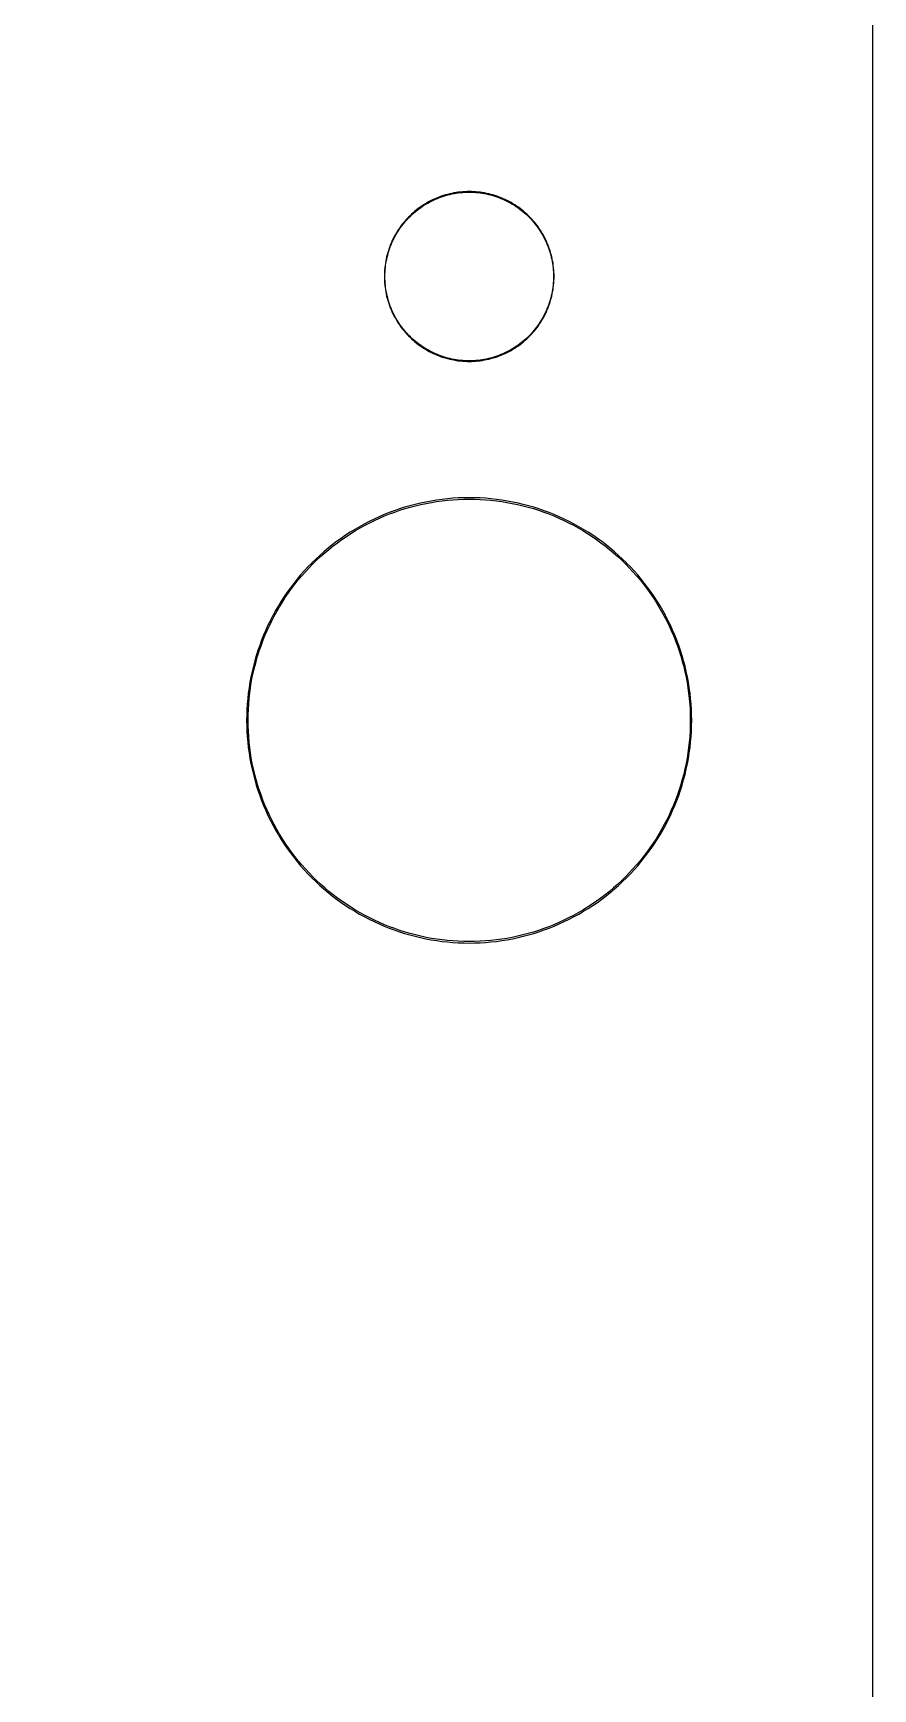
# Model space of a CAD drawing. Extents: x 2 to 124, y 0 to 129.
# Drawn here: x 108.8 to 123.94, y 35.77 to 65.61 of the extents above; entities that cross this region are included whole.
import ezdxf

# ---------------------------------------------------------------- set-up
doc = ezdxf.new("R2010")
doc.units = 0

msp = doc.modelspace()

# ---------------------------------------------------------------- linework, layer by layer
at = {"color": 5, "true_color": 0x0000ff}
msp.add_polyline3d([(123.94209, 0.3175, 0), (123.94209, 128.81762, 0), (2.36219, 128.81762, 0), (2.36219, 0.3175, 0), (123.94209, 0.3175, 0)], close=True, dxfattribs=at)
at = {"color": 34, "true_color": 0x008000}
for points in [[(2.3622, 0.3175, 0), (123.94209, 0.3175, 0), (123.94209, 128.81762, 0), (2.3622, 128.81762, 0), (2.3622, 0.3175, 0)], [(117.72937, 62.32366, 0), (117.70092, 62.35059, 0), (117.67196, 62.377, 0), (117.64199, 62.4024, 0), (117.61151, 62.4273, 0), (117.58052, 62.45117, 0), (117.54877, 62.47429, 0), (117.51651, 62.49664, 0), (117.48349, 62.51823, 0), (117.45022, 62.5388, 0), (117.41618, 62.55861, 0), (117.38189, 62.57766, 0), (117.34684, 62.5957, 0), (117.34546, 62.5964, 0), (117.31016, 62.61342, 0), (117.27434, 62.62968, 0), (117.23827, 62.64492, 0), (117.2017, 62.65914, 0), (117.16487, 62.6726, 0), (117.12753, 62.68505, 0), (117.08994, 62.69648, 0), (117.05209, 62.70689, 0), (117.01399, 62.71629, 0), (116.97564, 62.72493, 0), (116.93703, 62.73255, 0), (116.89842, 62.7389, 0), (116.89689, 62.73914, 0), (116.85803, 62.74473, 0), (116.81891, 62.7493, 0), (116.7798, 62.75285, 0), (116.74068, 62.75539, 0), (116.70156, 62.75692, 0), (116.6622, 62.75743, 0), (116.62283, 62.75692, 0), (116.58371, 62.75539, 0), (116.54459, 62.75285, 0), (116.50548, 62.7493, 0), (116.46636, 62.74473, 0), (116.4275, 62.73914, 0), (116.42597, 62.7389, 0), (116.38736, 62.73255, 0), (116.34875, 62.72493, 0), (116.3104, 62.71629, 0), (116.2723, 62.70689, 0), (116.23445, 62.69648, 0), (116.19686, 62.68505, 0), (116.15952, 62.6726, 0), (116.12269, 62.65914, 0), (116.08612, 62.64492, 0), (116.05005, 62.62968, 0), (116.01423, 62.61342, 0), (115.97893, 62.5964, 0), (115.97755, 62.5957, 0), (115.9425, 62.57766, 0), (115.90821, 62.55861, 0), (115.87417, 62.5388, 0), (115.8409, 62.51823, 0), (115.80788, 62.49664, 0), (115.77562, 62.47429, 0), (115.74387, 62.45117, 0), (115.71288, 62.4273, 0), (115.6824, 62.4024, 0), (115.65243, 62.377, 0), (115.62347, 62.35059, 0), (115.59502, 62.32366, 0), (115.56599, 62.29463, 0), (115.53906, 62.26618, 0), (115.51265, 62.23722, 0), (115.48725, 62.20725, 0), (115.46236, 62.17677, 0), (115.43848, 62.14578, 0), (115.41537, 62.11403, 0), (115.39301, 62.08178, 0), (115.37142, 62.04876, 0), (115.37141, 62.04875, 0), (115.35085, 62.01548, 0), (115.33104, 61.98145, 0), (115.31199, 61.94716, 0), (115.31128, 61.94578, 0), (115.29395, 61.9121, 0), (115.29325, 61.91072, 0), (115.27623, 61.87542, 0), (115.25998, 61.8396, 0), (115.24474, 61.80354, 0), (115.23051, 61.76696, 0), (115.21705, 61.73013, 0), (115.21705, 61.73012, 0), (115.2046, 61.69279, 0), (115.19317, 61.6552, 0), (115.18276, 61.61735, 0), (115.17336, 61.57925, 0), (115.16473, 61.5409, 0), (115.15711, 61.50229, 0), (115.15686, 61.50076, 0), (115.15076, 61.46368, 0), (115.15051, 61.46215, 0), (115.14493, 61.42329, 0), (115.14035, 61.38418, 0), (115.1368, 61.34506, 0), (115.13426, 61.30594, 0), (115.13273, 61.26683, 0), (115.13223, 61.22746, 0), (115.13273, 61.18809, 0), (115.13426, 61.14897, 0), (115.1368, 61.10986, 0), (115.14035, 61.07074, 0), (115.14493, 61.03162, 0), (115.15051, 60.99276, 0), (115.15076, 60.99123, 0), (115.15711, 60.95262, 0), (115.16473, 60.91401, 0), (115.17336, 60.87566, 0), (115.18276, 60.83756, 0), (115.19317, 60.79971, 0), (115.2046, 60.76212, 0), (115.21705, 60.72478, 0), (115.23051, 60.68795, 0), (115.24474, 60.65138, 0), (115.25998, 60.61531, 0), (115.27623, 60.5795, 0), (115.29325, 60.54419, 0), (115.29395, 60.54281, 0), (115.31199, 60.50776, 0), (115.33104, 60.47347, 0), (115.35085, 60.43943, 0), (115.37142, 60.40616, 0), (115.39301, 60.37314, 0), (115.41537, 60.34088, 0), (115.43848, 60.30913, 0), (115.46236, 60.27814, 0), (115.48725, 60.24766, 0), (115.51265, 60.21769, 0), (115.53906, 60.18873, 0), (115.56599, 60.16029, 0), (115.56708, 60.15919, 0), (115.59502, 60.13125, 0), (115.62347, 60.10433, 0), (115.65243, 60.07791, 0), (115.6824, 60.05251, 0), (115.71288, 60.02762, 0), (115.74387, 60.00374, 0), (115.77562, 59.98063, 0), (115.80788, 59.95828, 0), (115.8409, 59.93669, 0), (115.87417, 59.91611, 0), (115.90821, 59.8963, 0), (115.9425, 59.87725, 0), (115.97755, 59.85922, 0), (115.97893, 59.85851, 0), (116.01423, 59.84149, 0), (116.05005, 59.82524, 0), (116.08612, 59.81, 0), (116.12269, 59.79577, 0), (116.15952, 59.78231, 0), (116.19686, 59.76987, 0), (116.23445, 59.75844, 0), (116.2723, 59.74802, 0), (116.3104, 59.73862, 0), (116.34875, 59.72999, 0), (116.38736, 59.72237, 0), (116.42597, 59.71602, 0), (116.4275, 59.71578, 0), (116.46636, 59.71019, 0), (116.50548, 59.70562, 0), (116.54459, 59.70206, 0), (116.58371, 59.69952, 0), (116.62283, 59.698, 0), (116.6622, 59.69749, 0), (116.70156, 59.698, 0), (116.74068, 59.69952, 0), (116.7798, 59.70206, 0), (116.81891, 59.70562, 0), (116.85803, 59.71019, 0), (116.89689, 59.71578, 0), (116.89842, 59.71602, 0), (116.93703, 59.72237, 0), (116.97564, 59.72999, 0), (117.01399, 59.73862, 0), (117.05209, 59.74802, 0), (117.08994, 59.75844, 0), (117.12753, 59.76987, 0), (117.16487, 59.78231, 0), (117.2017, 59.79577, 0), (117.23827, 59.81, 0), (117.27434, 59.82524, 0), (117.31016, 59.84149, 0), (117.34546, 59.85851, 0), (117.34684, 59.85922, 0), (117.38189, 59.87725, 0), (117.41618, 59.8963, 0), (117.45022, 59.91611, 0), (117.48349, 59.93669, 0), (117.51651, 59.95828, 0), (117.54877, 59.98063, 0), (117.58052, 60.00374, 0), (117.61151, 60.02762, 0), (117.64199, 60.05251, 0), (117.67196, 60.07791, 0), (117.70092, 60.10433, 0), (117.72937, 60.13125, 0), (117.73046, 60.13235, 0), (117.75729, 60.15918, 0), (117.75731, 60.15919, 0), (117.7584, 60.16029, 0), (117.78533, 60.18873, 0), (117.81174, 60.21769, 0), (117.83714, 60.24766, 0), (117.86203, 60.27814, 0), (117.88591, 60.30913, 0), (117.90902, 60.34088, 0), (117.93138, 60.37314, 0), (117.95297, 60.40616, 0), (117.97354, 60.43943, 0), (117.99335, 60.47347, 0), (118.0124, 60.50776, 0), (118.03044, 60.54281, 0), (118.03114, 60.54419, 0), (118.04816, 60.5795, 0), (118.06441, 60.61531, 0), (118.07965, 60.65138, 0), (118.09388, 60.68795, 0), (118.10734, 60.72478, 0), (118.11979, 60.76212, 0), (118.13122, 60.79971, 0), (118.14163, 60.83756, 0), (118.15103, 60.87566, 0), (118.15966, 60.91401, 0), (118.16728, 60.95262, 0), (118.17363, 60.99123, 0), (118.17388, 60.99276, 0), (118.17946, 61.03162, 0), (118.18404, 61.07074, 0), (118.18759, 61.10986, 0), (118.19013, 61.14897, 0), (118.19166, 61.18809, 0), (118.19216, 61.22746, 0), (118.19166, 61.26683, 0), (118.19013, 61.30594, 0), (118.18759, 61.34506, 0), (118.18404, 61.38418, 0), (118.17946, 61.42329, 0), (118.17388, 61.46215, 0), (118.17363, 61.46368, 0), (118.16753, 61.50076, 0), (118.16728, 61.50229, 0), (118.15966, 61.5409, 0), (118.15103, 61.57925, 0), (118.14163, 61.61735, 0), (118.13122, 61.6552, 0), (118.11979, 61.69279, 0), (118.10734, 61.73012, 0), (118.10734, 61.73013, 0), (118.09388, 61.76696, 0), (118.07965, 61.80354, 0), (118.06441, 61.8396, 0), (118.04816, 61.87542, 0), (118.03114, 61.91072, 0), (118.03044, 61.9121, 0), (118.01311, 61.94578, 0), (118.0124, 61.94716, 0), (117.99335, 61.98145, 0), (117.97354, 62.01548, 0), (117.95298, 62.04875, 0), (117.95297, 62.04876, 0), (117.93138, 62.08178, 0), (117.90902, 62.11403, 0), (117.88591, 62.14578, 0), (117.86203, 62.17677, 0), (117.83714, 62.20725, 0), (117.81174, 62.23722, 0), (117.78533, 62.26618, 0), (117.7584, 62.29463, 0), (117.72937, 62.32366, 0)], [(116.74068, 59.70943, 0), (116.70156, 59.7079, 0), (116.6622, 59.70739, 0), (116.62283, 59.7079, 0), (116.58371, 59.70943, 0), (116.54459, 59.71197, 0), (116.50548, 59.71552, 0), (116.46636, 59.72009, 0), (116.42806, 59.7256, 0), (116.39042, 59.73179, 0), (116.35181, 59.73941, 0), (116.31346, 59.74805, 0), (116.27536, 59.75744, 0), (116.23751, 59.76786, 0), (116.19992, 59.77929, 0), (116.16258, 59.79173, 0), (116.12575, 59.8052, 0), (116.08918, 59.81942, 0), (116.05311, 59.83466, 0), (116.0173, 59.85092, 0), (115.98229, 59.86778, 0), (115.94832, 59.88526, 0), (115.91403, 59.90431, 0), (115.87999, 59.92413, 0), (115.84672, 59.9447, 0), (115.8137, 59.96629, 0), (115.78144, 59.98864, 0), (115.74969, 60.01176, 0), (115.7187, 60.03563, 0), (115.68822, 60.06052, 0), (115.65825, 60.08592, 0), (115.62929, 60.11234, 0), (115.60085, 60.13926, 0), (115.574, 60.16611, 0), (115.54708, 60.19456, 0), (115.52066, 60.22351, 0), (115.49526, 60.25348, 0), (115.47037, 60.28396, 0), (115.44649, 60.31495, 0), (115.42338, 60.3467, 0), (115.40103, 60.37896, 0), (115.37944, 60.41198, 0), (115.35886, 60.44525, 0), (115.33905, 60.47929, 0), (115.32, 60.51358, 0), (115.30252, 60.54756, 0), (115.28565, 60.58256, 0), (115.2694, 60.61837, 0), (115.25416, 60.65444, 0), (115.23993, 60.69102, 0), (115.22647, 60.72785, 0), (115.21403, 60.76518, 0), (115.2026, 60.80278, 0), (115.19218, 60.84062, 0), (115.18278, 60.87872, 0), (115.17415, 60.91708, 0), (115.16653, 60.95568, 0), (115.16034, 60.99332, 0), (115.15483, 61.03162, 0), (115.15026, 61.07074, 0), (115.1467, 61.10986, 0), (115.14416, 61.14897, 0), (115.14264, 61.18809, 0), (115.14213, 61.22746, 0), (115.14264, 61.26683, 0), (115.14416, 61.30594, 0), (115.1467, 61.34506, 0), (115.15026, 61.38418, 0), (115.15483, 61.42329, 0), (115.16034, 61.46159, 0), (115.16653, 61.49923, 0), (115.17415, 61.53784, 0), (115.18278, 61.57619, 0), (115.19218, 61.61429, 0), (115.2026, 61.65214, 0), (115.21403, 61.68973, 0), (115.22647, 61.72707, 0), (115.23993, 61.7639, 0), (115.25416, 61.80047, 0), (115.2694, 61.83654, 0), (115.28565, 61.87236, 0), (115.30252, 61.90735, 0), (115.32, 61.94133, 0), (115.33905, 61.97562, 0), (115.35886, 62.00966, 0), (115.37944, 62.04293, 0), (115.40103, 62.07595, 0), (115.42338, 62.10821, 0), (115.44649, 62.13996, 0), (115.47037, 62.17095, 0), (115.49526, 62.20143, 0), (115.52066, 62.2314, 0), (115.54708, 62.26036, 0), (115.574, 62.28881, 0), (115.60083, 62.31564, 0), (115.60085, 62.31565, 0), (115.62929, 62.34257, 0), (115.65825, 62.36899, 0), (115.68822, 62.39439, 0), (115.7187, 62.41928, 0), (115.74969, 62.44316, 0), (115.78144, 62.46627, 0), (115.8137, 62.48862, 0), (115.84672, 62.51021, 0), (115.87999, 62.53079, 0), (115.91403, 62.5506, 0), (115.94832, 62.56965, 0), (115.9823, 62.58713, 0), (116.0173, 62.604, 0), (116.05311, 62.62025, 0), (116.08918, 62.63549, 0), (116.12575, 62.64972, 0), (116.16258, 62.66318, 0), (116.19992, 62.67563, 0), (116.23751, 62.68706, 0), (116.27536, 62.69747, 0), (116.31346, 62.70687, 0), (116.35181, 62.7155, 0), (116.39042, 62.72312, 0), (116.42806, 62.72931, 0), (116.46636, 62.73482, 0), (116.50548, 62.73939, 0), (116.54459, 62.74295, 0), (116.58371, 62.74549, 0), (116.62283, 62.74701, 0), (116.6622, 62.74752, 0), (116.70156, 62.74701, 0), (116.74068, 62.74549, 0), (116.7798, 62.74295, 0), (116.81891, 62.73939, 0), (116.85803, 62.73482, 0), (116.89633, 62.72931, 0), (116.93397, 62.72312, 0), (116.97258, 62.7155, 0), (117.01093, 62.70687, 0), (117.04903, 62.69747, 0), (117.08688, 62.68706, 0), (117.12447, 62.67563, 0), (117.16181, 62.66318, 0), (117.19864, 62.64972, 0), (117.23521, 62.63549, 0), (117.27128, 62.62025, 0), (117.30709, 62.604, 0), (117.34209, 62.58713, 0), (117.37607, 62.56965, 0), (117.41036, 62.5506, 0), (117.4444, 62.53079, 0), (117.47767, 62.51021, 0), (117.51069, 62.48862, 0), (117.54295, 62.46627, 0), (117.5747, 62.44316, 0), (117.60569, 62.41928, 0), (117.63617, 62.39439, 0), (117.66614, 62.36899, 0), (117.6951, 62.34257, 0), (117.72354, 62.31565, 0), (117.75057, 62.28862, 0), (117.77731, 62.26036, 0), (117.80373, 62.2314, 0), (117.82913, 62.20143, 0), (117.85402, 62.17095, 0), (117.8779, 62.13996, 0), (117.90101, 62.10821, 0), (117.92336, 62.07595, 0), (117.94495, 62.04293, 0), (117.96553, 62.00966, 0), (117.98534, 61.97562, 0), (118.00439, 61.94133, 0), (118.02187, 61.90735, 0), (118.03874, 61.87236, 0), (118.05499, 61.83654, 0), (118.07023, 61.80047, 0), (118.08446, 61.7639, 0), (118.09792, 61.72707, 0), (118.11036, 61.68973, 0), (118.12179, 61.65214, 0), (118.13221, 61.61429, 0), (118.14161, 61.57619, 0), (118.15024, 61.53784, 0), (118.15786, 61.49923, 0), (118.16405, 61.46159, 0), (118.16956, 61.42329, 0), (118.17413, 61.38418, 0), (118.17769, 61.34506, 0), (118.18023, 61.30594, 0), (118.18175, 61.26683, 0), (118.18226, 61.22746, 0), (118.18175, 61.18809, 0), (118.18023, 61.14897, 0), (118.17769, 61.10986, 0), (118.17413, 61.07074, 0), (118.16956, 61.03162, 0), (118.16405, 60.99332, 0), (118.15786, 60.95568, 0), (118.15024, 60.91708, 0), (118.14161, 60.87872, 0), (118.13221, 60.84062, 0), (118.12179, 60.80278, 0), (118.11036, 60.76518, 0), (118.09792, 60.72785, 0), (118.08446, 60.69102, 0), (118.07023, 60.65444, 0), (118.05499, 60.61837, 0), (118.03874, 60.58256, 0), (118.02187, 60.54756, 0), (118.00439, 60.51358, 0), (117.98534, 60.47929, 0), (117.96553, 60.44525, 0), (117.94495, 60.41198, 0), (117.92336, 60.37896, 0), (117.90101, 60.3467, 0), (117.8779, 60.31495, 0), (117.85402, 60.28396, 0), (117.82913, 60.25348, 0), (117.80373, 60.22351, 0), (117.77731, 60.19456, 0), (117.75039, 60.16611, 0), (117.72354, 60.13926, 0), (117.6951, 60.11234, 0), (117.66614, 60.08592, 0), (117.63617, 60.06052, 0), (117.60569, 60.03563, 0), (117.5747, 60.01176, 0), (117.54295, 59.98864, 0), (117.51069, 59.96629, 0), (117.47767, 59.9447, 0), (117.4444, 59.92413, 0), (117.41036, 59.90431, 0), (117.37607, 59.88526, 0), (117.3421, 59.86778, 0), (117.30709, 59.85092, 0), (117.27128, 59.83466, 0), (117.23521, 59.81942, 0), (117.19864, 59.8052, 0), (117.16181, 59.79173, 0), (117.12447, 59.77929, 0), (117.08688, 59.76786, 0), (117.04903, 59.75744, 0), (117.01093, 59.74805, 0), (116.97258, 59.73941, 0), (116.93397, 59.73179, 0), (116.89633, 59.7256, 0), (116.85803, 59.72009, 0), (116.81891, 59.71552, 0), (116.7798, 59.71197, 0), (116.74068, 59.70943, 0)], [(116.56415, 57.2389, 0), (116.46585, 57.23534, 0), (116.36806, 57.22924, 0), (116.27002, 57.22086, 0), (116.17248, 57.21019, 0), (116.0752, 57.19699, 0), (116.07128, 57.19636, 0), (115.9745, 57.18062, 0), (115.87798, 57.16258, 0), (115.78197, 57.14226, 0), (115.68647, 57.11966, 0), (115.59147, 57.09476, 0), (115.49724, 57.06733, 0), (115.40351, 57.03761, 0), (115.3108, 57.00561, 0), (115.2186, 56.97157, 0), (115.12767, 56.935, 0), (115.03724, 56.89639, 0), (114.94809, 56.8555, 0), (114.85995, 56.81232, 0), (114.85641, 56.81051, 0), (114.76903, 56.7653, 0), (114.68318, 56.71806, 0), (114.59835, 56.66878, 0), (114.51478, 56.61722, 0), (114.43248, 56.56362, 0), (114.35146, 56.508, 0), (114.27196, 56.45059, 0), (114.19372, 56.39116, 0), (114.11727, 56.32969, 0), (114.04209, 56.2667, 0), (113.96843, 56.20142, 0), (113.89654, 56.13462, 0), (113.82619, 56.06629, 0), (113.82338, 56.06348, 0), (113.75505, 55.99312, 0), (113.68825, 55.92124, 0), (113.62297, 55.84758, 0), (113.55998, 55.7724, 0), (113.49851, 55.69594, 0), (113.43907, 55.61771, 0), (113.38167, 55.53821, 0), (113.32604, 55.45718, 0), (113.27245, 55.37489, 0), (113.22089, 55.29132, 0), (113.17161, 55.20649, 0), (113.12437, 55.12063, 0), (113.12426, 55.12042, 0), (113.07916, 55.03326, 0), (113.07735, 55.02972, 0), (113.03417, 54.94158, 0), (112.99328, 54.85243, 0), (112.95467, 54.762, 0), (112.91809, 54.67107, 0), (112.88406, 54.57887, 0), (112.85205, 54.48616, 0), (112.82234, 54.39243, 0), (112.7949, 54.2982, 0), (112.77001, 54.2032, 0), (112.74741, 54.1077, 0), (112.72709, 54.01169, 0), (112.70905, 53.91517, 0), (112.70885, 53.91392, 0), (112.6933, 53.81839, 0), (112.69268, 53.81447, 0), (112.67948, 53.71719, 0), (112.66881, 53.61965, 0), (112.66043, 53.52161, 0), (112.65433, 53.42382, 0), (112.65077, 53.32552, 0), (112.6495, 53.22747, 0), (112.65077, 53.12943, 0), (112.65433, 53.03113, 0), (112.66043, 52.93334, 0), (112.66881, 52.8353, 0), (112.67948, 52.73776, 0), (112.69268, 52.64048, 0), (112.6933, 52.63655, 0), (112.70905, 52.53978, 0), (112.72709, 52.44326, 0), (112.74741, 52.34725, 0), (112.77001, 52.25174, 0), (112.7949, 52.15675, 0), (112.82234, 52.06251, 0), (112.85205, 51.96879, 0), (112.88406, 51.87608, 0), (112.91809, 51.78388, 0), (112.95467, 51.69294, 0), (112.99328, 51.60252, 0), (113.03417, 51.51337, 0), (113.07735, 51.42523, 0), (113.07916, 51.42169, 0), (113.12437, 51.33431, 0), (113.17161, 51.24846, 0), (113.22089, 51.16362, 0), (113.27245, 51.08006, 0), (113.32604, 50.99776, 0), (113.38167, 50.91674, 0), (113.43907, 50.83723, 0), (113.49851, 50.759, 0), (113.55998, 50.68255, 0), (113.56, 50.68253, 0), (113.62297, 50.60736, 0), (113.68825, 50.5337, 0), (113.75505, 50.46182, 0), (113.82338, 50.39146, 0), (113.82619, 50.38865, 0), (113.89654, 50.32033, 0), (113.96843, 50.25353, 0), (114.04209, 50.18825, 0), (114.11727, 50.12526, 0), (114.19372, 50.06379, 0), (114.27196, 50.00435, 0), (114.35146, 49.94695, 0), (114.43248, 49.89132, 0), (114.51478, 49.83773, 0), (114.59835, 49.78617, 0), (114.68318, 49.73689, 0), (114.76903, 49.68965, 0), (114.85641, 49.64443, 0), (114.85995, 49.64263, 0), (114.94809, 49.59945, 0), (115.03724, 49.55856, 0), (115.12767, 49.51995, 0), (115.2186, 49.48337, 0), (115.3108, 49.44934, 0), (115.40351, 49.41733, 0), (115.49724, 49.38761, 0), (115.59147, 49.36018, 0), (115.68647, 49.33529, 0), (115.78197, 49.31268, 0), (115.87798, 49.29236, 0), (115.9745, 49.27433, 0), (116.07128, 49.25858, 0), (116.0752, 49.25796, 0), (116.17248, 49.24475, 0), (116.27002, 49.23408, 0), (116.36806, 49.2257, 0), (116.46585, 49.21961, 0), (116.56415, 49.21605, 0), (116.6622, 49.21478, 0), (116.76024, 49.21605, 0), (116.85854, 49.21961, 0), (116.95633, 49.2257, 0), (117.05437, 49.23408, 0), (117.15191, 49.24475, 0), (117.24919, 49.25796, 0), (117.25311, 49.25858, 0), (117.34989, 49.27433, 0), (117.44641, 49.29236, 0), (117.54242, 49.31268, 0), (117.63792, 49.33529, 0), (117.73292, 49.36018, 0), (117.82715, 49.38761, 0), (117.92088, 49.41733, 0), (118.01359, 49.44934, 0), (118.10579, 49.48337, 0), (118.19672, 49.51995, 0), (118.28715, 49.55856, 0), (118.3763, 49.59945, 0), (118.46444, 49.64263, 0), (118.46798, 49.64443, 0), (118.55536, 49.68965, 0), (118.64121, 49.73689, 0), (118.72604, 49.78617, 0), (118.80961, 49.83773, 0), (118.89191, 49.89132, 0), (118.97293, 49.94695, 0), (119.05243, 50.00435, 0), (119.13067, 50.06379, 0), (119.20712, 50.12526, 0), (119.2823, 50.18825, 0), (119.35596, 50.25353, 0), (119.42785, 50.32033, 0), (119.4982, 50.38865, 0), (119.50101, 50.39146, 0), (119.56934, 50.46182, 0), (119.63614, 50.5337, 0), (119.70142, 50.60736, 0), (119.76439, 50.68253, 0), (119.76441, 50.68255, 0), (119.82588, 50.759, 0), (119.88532, 50.83723, 0), (119.94272, 50.91674, 0), (119.99835, 50.99776, 0), (120.05194, 51.08006, 0), (120.1035, 51.16362, 0), (120.15278, 51.24846, 0), (120.20002, 51.33431, 0), (120.24523, 51.42169, 0), (120.24704, 51.42523, 0), (120.29022, 51.51337, 0), (120.33111, 51.60252, 0), (120.36972, 51.69294, 0), (120.4063, 51.78388, 0), (120.44033, 51.87608, 0), (120.47234, 51.96879, 0), (120.50205, 52.06251, 0), (120.52949, 52.15675, 0), (120.55438, 52.25174, 0), (120.57698, 52.34725, 0), (120.5973, 52.44326, 0), (120.61534, 52.53978, 0), (120.63109, 52.63655, 0), (120.63171, 52.64048, 0), (120.64491, 52.73776, 0), (120.65558, 52.8353, 0), (120.66397, 52.93334, 0), (120.67006, 53.03113, 0), (120.67362, 53.12943, 0), (120.67489, 53.22747, 0), (120.67362, 53.32552, 0), (120.67006, 53.42382, 0), (120.66397, 53.52161, 0), (120.65558, 53.61965, 0), (120.64491, 53.71719, 0), (120.63171, 53.81447, 0), (120.63109, 53.81839, 0), (120.61554, 53.91392, 0), (120.61534, 53.91517, 0), (120.5973, 54.01169, 0), (120.57698, 54.1077, 0), (120.55438, 54.2032, 0), (120.52949, 54.2982, 0), (120.50205, 54.39243, 0), (120.47234, 54.48616, 0), (120.44033, 54.57887, 0), (120.4063, 54.67107, 0), (120.36972, 54.762, 0), (120.33111, 54.85243, 0), (120.29022, 54.94158, 0), (120.24704, 55.02972, 0), (120.24523, 55.03326, 0), (120.20013, 55.12042, 0), (120.20002, 55.12063, 0), (120.15278, 55.20649, 0), (120.1035, 55.29132, 0), (120.05194, 55.37489, 0), (119.99835, 55.45718, 0), (119.94272, 55.53821, 0), (119.88532, 55.61771, 0), (119.82588, 55.69594, 0), (119.76441, 55.7724, 0), (119.70142, 55.84758, 0), (119.63614, 55.92124, 0), (119.56934, 55.99312, 0), (119.50101, 56.06348, 0), (119.4982, 56.06629, 0), (119.42785, 56.13462, 0), (119.35596, 56.20142, 0), (119.2823, 56.2667, 0), (119.20712, 56.32969, 0), (119.13067, 56.39116, 0), (119.05243, 56.45059, 0), (118.97293, 56.508, 0), (118.89191, 56.56362, 0), (118.80961, 56.61722, 0), (118.72604, 56.66878, 0), (118.64121, 56.71806, 0), (118.55536, 56.7653, 0), (118.46798, 56.81051, 0), (118.46444, 56.81232, 0), (118.3763, 56.8555, 0), (118.28715, 56.89639, 0), (118.19672, 56.935, 0), (118.10579, 56.97157, 0), (118.01359, 57.00561, 0), (117.92088, 57.03761, 0), (117.82715, 57.06733, 0), (117.73292, 57.09476, 0), (117.63792, 57.11966, 0), (117.54242, 57.14226, 0), (117.44641, 57.16258, 0), (117.34989, 57.18062, 0), (117.25311, 57.19636, 0), (117.24919, 57.19699, 0), (117.15191, 57.21019, 0), (117.05437, 57.22086, 0), (116.95633, 57.22924, 0), (116.85854, 57.23534, 0), (116.76024, 57.2389, 0), (116.6622, 57.24017, 0), (116.56415, 57.2389, 0)], [(116.85854, 49.24501, 0), (116.76024, 49.24145, 0), (116.6622, 49.24018, 0), (116.56415, 49.24145, 0), (116.46585, 49.24501, 0), (116.36806, 49.2511, 0), (116.27002, 49.25949, 0), (116.17248, 49.27015, 0), (116.07593, 49.28326, 0), (115.98235, 49.29849, 0), (115.88583, 49.31652, 0), (115.78982, 49.33684, 0), (115.69432, 49.35945, 0), (115.59932, 49.38434, 0), (115.50509, 49.41177, 0), (115.41136, 49.44149, 0), (115.31865, 49.47349, 0), (115.22645, 49.50753, 0), (115.13552, 49.54411, 0), (115.04509, 49.58271, 0), (114.95594, 49.62361, 0), (114.8686, 49.6664, 0), (114.78396, 49.7102, 0), (114.69811, 49.75744, 0), (114.61328, 49.80672, 0), (114.52971, 49.85828, 0), (114.44741, 49.91187, 0), (114.36639, 49.9675, 0), (114.28689, 50.0249, 0), (114.20865, 50.08434, 0), (114.1322, 50.14581, 0), (114.05702, 50.2088, 0), (113.98336, 50.27408, 0), (113.91147, 50.34088, 0), (113.84255, 50.40782, 0), (113.7756, 50.47675, 0), (113.7088, 50.54863, 0), (113.64352, 50.62229, 0), (113.58053, 50.69748, 0), (113.51906, 50.77393, 0), (113.45962, 50.85216, 0), (113.40222, 50.93167, 0), (113.34659, 51.01269, 0), (113.293, 51.09499, 0), (113.24144, 51.17855, 0), (113.19216, 51.26339, 0), (113.14492, 51.34924, 0), (113.10095, 51.43423, 0), (113.05833, 51.52122, 0), (113.01744, 51.61037, 0), (112.97883, 51.70079, 0), (112.94225, 51.79173, 0), (112.90822, 51.88393, 0), (112.87621, 51.97664, 0), (112.84649, 52.07036, 0), (112.81906, 52.1646, 0), (112.79417, 52.25959, 0), (112.77156, 52.3551, 0), (112.75124, 52.45111, 0), (112.73321, 52.54763, 0), (112.71799, 52.64115, 0), (112.70487, 52.73776, 0), (112.69421, 52.8353, 0), (112.68583, 52.93334, 0), (112.67973, 53.03113, 0), (112.67617, 53.12943, 0), (112.6749, 53.22747, 0), (112.67617, 53.32552, 0), (112.67973, 53.42382, 0), (112.68583, 53.52161, 0), (112.69421, 53.61965, 0), (112.70487, 53.71719, 0), (112.71798, 53.81374, 0), (112.73321, 53.90732, 0), (112.75124, 54.00384, 0), (112.77156, 54.09985, 0), (112.79417, 54.19535, 0), (112.81906, 54.29035, 0), (112.84649, 54.38458, 0), (112.87621, 54.47831, 0), (112.90822, 54.57102, 0), (112.94224, 54.6632, 0), (112.94225, 54.66322, 0), (112.97883, 54.75415, 0), (113.01744, 54.84458, 0), (113.05833, 54.93373, 0), (113.10094, 55.02072, 0), (113.14492, 55.1057, 0), (113.19216, 55.19156, 0), (113.24144, 55.27639, 0), (113.293, 55.35996, 0), (113.34659, 55.44225, 0), (113.40222, 55.52328, 0), (113.45962, 55.60278, 0), (113.51906, 55.68101, 0), (113.58053, 55.75747, 0), (113.64352, 55.83265, 0), (113.7088, 55.90631, 0), (113.7756, 55.97819, 0), (113.84255, 56.04713, 0), (113.91147, 56.11407, 0), (113.98336, 56.18087, 0), (114.05702, 56.24615, 0), (114.1322, 56.30914, 0), (114.20865, 56.37061, 0), (114.28689, 56.43004, 0), (114.36639, 56.48745, 0), (114.44741, 56.54307, 0), (114.52971, 56.59667, 0), (114.61328, 56.64823, 0), (114.69811, 56.69751, 0), (114.78396, 56.74475, 0), (114.86895, 56.78872, 0), (114.95594, 56.83134, 0), (115.04509, 56.87223, 0), (115.13552, 56.91084, 0), (115.22645, 56.94742, 0), (115.31865, 56.98145, 0), (115.41136, 57.01346, 0), (115.50509, 57.04317, 0), (115.59932, 57.07061, 0), (115.69432, 57.0955, 0), (115.78982, 57.1181, 0), (115.88583, 57.13842, 0), (115.98235, 57.15646, 0), (116.07556, 57.17163, 0), (116.17248, 57.18479, 0), (116.27002, 57.19546, 0), (116.36806, 57.20384, 0), (116.46585, 57.20994, 0), (116.56415, 57.2135, 0), (116.6622, 57.21476, 0), (116.76024, 57.2135, 0), (116.85854, 57.20994, 0), (116.95633, 57.20384, 0), (117.05437, 57.19546, 0), (117.15191, 57.18479, 0), (117.24883, 57.17163, 0), (117.34204, 57.15646, 0), (117.43856, 57.13842, 0), (117.53457, 57.1181, 0), (117.63007, 57.0955, 0), (117.72507, 57.07061, 0), (117.8193, 57.04317, 0), (117.91303, 57.01346, 0), (118.00574, 56.98145, 0), (118.09794, 56.94742, 0), (118.18887, 56.91084, 0), (118.2793, 56.87223, 0), (118.36845, 56.83134, 0), (118.45544, 56.78872, 0), (118.54043, 56.74475, 0), (118.62628, 56.69751, 0), (118.71111, 56.64823, 0), (118.79468, 56.59667, 0), (118.87698, 56.54307, 0), (118.958, 56.48745, 0), (119.0375, 56.43004, 0), (119.11574, 56.37061, 0), (119.19219, 56.30914, 0), (119.26737, 56.24615, 0), (119.34103, 56.18087, 0), (119.41292, 56.11407, 0), (119.48184, 56.04713, 0), (119.54879, 55.97819, 0), (119.61559, 55.90631, 0), (119.68087, 55.83265, 0), (119.74386, 55.75747, 0), (119.80533, 55.68101, 0), (119.86477, 55.60278, 0), (119.92217, 55.52328, 0), (119.9778, 55.44225, 0), (120.03139, 55.35996, 0), (120.08295, 55.27639, 0), (120.13223, 55.19156, 0), (120.17947, 55.1057, 0), (120.22345, 55.02072, 0), (120.26606, 54.93373, 0), (120.30695, 54.84458, 0), (120.34556, 54.75415, 0), (120.38214, 54.66322, 0), (120.38215, 54.6632, 0), (120.41617, 54.57102, 0), (120.44818, 54.47831, 0), (120.4779, 54.38458, 0), (120.50533, 54.29035, 0), (120.53022, 54.19535, 0), (120.55283, 54.09985, 0), (120.57315, 54.00384, 0), (120.59118, 53.90732, 0), (120.60641, 53.81374, 0), (120.61952, 53.71719, 0), (120.63018, 53.61965, 0), (120.63857, 53.52161, 0), (120.64466, 53.42382, 0), (120.64822, 53.32552, 0), (120.64949, 53.22747, 0), (120.64822, 53.12943, 0), (120.64466, 53.03113, 0), (120.63857, 52.93334, 0), (120.63018, 52.8353, 0), (120.61952, 52.73776, 0), (120.6064, 52.64115, 0), (120.59118, 52.54763, 0), (120.57315, 52.45111, 0), (120.55283, 52.3551, 0), (120.53022, 52.25959, 0), (120.50533, 52.1646, 0), (120.4779, 52.07036, 0), (120.44818, 51.97664, 0), (120.41617, 51.88393, 0), (120.38214, 51.79173, 0), (120.34556, 51.70079, 0), (120.30695, 51.61037, 0), (120.26606, 51.52122, 0), (120.22344, 51.43423, 0), (120.17947, 51.34924, 0), (120.13223, 51.26339, 0), (120.08295, 51.17855, 0), (120.03139, 51.09499, 0), (119.9778, 51.01269, 0), (119.92217, 50.93167, 0), (119.86477, 50.85216, 0), (119.80533, 50.77393, 0), (119.74386, 50.69748, 0), (119.68087, 50.62229, 0), (119.61559, 50.54863, 0), (119.54879, 50.47675, 0), (119.48184, 50.40782, 0), (119.41292, 50.34088, 0), (119.34103, 50.27408, 0), (119.26737, 50.2088, 0), (119.19219, 50.14581, 0), (119.11574, 50.08434, 0), (119.0375, 50.0249, 0), (118.958, 49.9675, 0), (118.87698, 49.91187, 0), (118.79468, 49.85828, 0), (118.71111, 49.80672, 0), (118.62628, 49.75744, 0), (118.54043, 49.7102, 0), (118.45579, 49.6664, 0), (118.36845, 49.62361, 0), (118.2793, 49.58271, 0), (118.18887, 49.54411, 0), (118.09794, 49.50753, 0), (118.00574, 49.47349, 0), (117.91303, 49.44149, 0), (117.8193, 49.41177, 0), (117.72507, 49.38434, 0), (117.63007, 49.35945, 0), (117.53457, 49.33684, 0), (117.43856, 49.31652, 0), (117.34204, 49.29849, 0), (117.24846, 49.28326, 0), (117.15191, 49.27015, 0), (117.05437, 49.25949, 0), (116.95633, 49.2511, 0), (116.85854, 49.24501, 0)]]:
    msp.add_polyline3d(points, close=True, dxfattribs=at)

doc.saveas('drawing.dxf')
